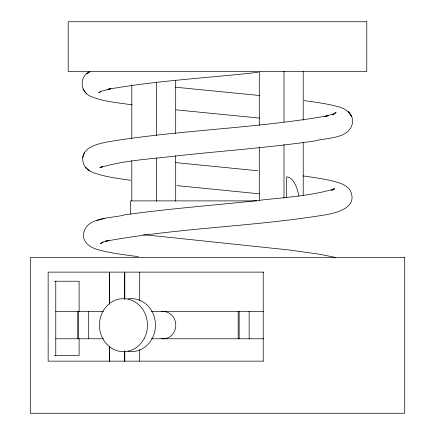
<?xml version="1.0" encoding="UTF-8"?>
<svg xmlns="http://www.w3.org/2000/svg" width="435" height="435" viewBox="0 0 435 435"><rect width="100%" height="100%" fill="white"/><g stroke="black" fill="none" stroke-linecap="round" stroke-linejoin="round"><path stroke-width="0.65" d="M130.75 180.318C119.685 178.693 108.489 177.366 97.761 174.103C91.828 172.603 85.494 169.617 83.368 163.397C78.719 146.416 100.338 143.284 111.974 141.157C183.711 129.75 256.726 128.26 328.289 115.699L324.439 116.526L333.226 114.024L336.108 112.36L333.493 114.285M82.617 157.829L84.482 152.511M332.563 190.046L333.841 188.746L331.622 190.198M101.186 167.459L102.1 166.654M103.035 241.691L100.458 243.758L103.677 241.969L108.864 240.386M89.893 71.503L86.875 73.83L89.931 71.503C78.556 76.647 80.127 92.829 91.513 96.679C104.411 101.926 118.619 102.709 132.245 104.9M332.394 115.096L334.972 113.192M100.822 91.225L98.68 92.769L101.839 91.116L110.958 88.637L107.081 89.485C157.03 80.453 207.908 78.061 258.27 72.27M102.616 166.333L99.898 167.665C125.215 159.862 152.119 159.118 178.252 155.681C223.519 150.863 268.971 147.563 314.048 141.07C327.125 137.357 351.442 139.439 352.741 120.789C352.252 113.285 345.276 108.647 338.62 106.809C327.365 103.677 315.728 102.252 304.185 100.621M331.595 190.247L334.825 188.828C307.741 196.794 279.123 197.675 251.251 201.253C209.115 205.657 166.844 208.952 124.878 214.814C111.463 218.772 83.721 216.298 83.357 236.221C84.33 244.263 92.22 248.206 99.213 250.071C112.056 253.377 125.264 254.921 138.384 256.677M96.815 220.507L104.617 218.473M108.919 240.365L105.335 241.294C176.159 228.125 248.608 226.901 319.741 215.733C332.601 213.857 359.903 209.246 349.87 189.818C345.428 183.967 337.892 182.493 331.214 180.645C321.9 178.557 312.439 177.203 302.988 175.93M256.726 200.888L130.505 200.888L130.505 214.058M263.681 272.125L48.149 272.125L48.149 361.148L263.376 361.148M54.467 281.233L79.116 281.233L79.116 311.71M55.772 311.52L103.421 311.52M151.347 311.52L263.686 311.52M55.772 338.778L103.421 338.778M151.347 338.778L263.686 338.778M54.467 355.438L79.116 355.438L79.116 338.876M175.952 109.837L259.499 118.092M257.982 170.776L175.653 162.598M176.942 185.62L259.575 193.836M259.662 95.531L175.343 87.185M143.485 234.639L289.59 250.022L319.926 254.301L335.738 257.504M85.293 167.192L89.479 170.873M82.949 88.919L86.293 93.492M303.206 71.237L303.206 120.114M303.206 142.511L303.206 195.462M286.567 197.555L286.567 176.876A31.586 13.349 -90 0 1 291.048 178.709A31.586 13.349 90 0 1 298.807 195.842M284.006 71.237L284.006 122.148M284.006 144.55L284.006 198.175M263.213 272.125L263.213 361.148M259.303 71.911L259.303 125.367M259.303 147.019L259.303 200.475M249.168 311.52L249.168 338.778M239.147 311.52L239.147 338.778M238.184 311.52L238.184 338.778M175.696 80.035L175.696 133.485M175.696 155.817L175.696 201.149M156.497 82.063L156.497 135.513M156.497 157.845L156.497 201.149M139.689 272.125L139.689 300.667M139.689 349.599L139.689 361.148M131.794 84.814L131.794 138.439M131.794 160.841L131.794 200.888M124.791 272.125L124.791 299.307M124.791 350.958L124.791 361.148M124.546 272.125L124.546 299.307M124.546 350.958L124.546 361.148M109.647 272.125L109.647 304.065M109.647 346.2L109.647 361.148M109.402 272.125L109.402 304.065M109.402 346.2L109.402 361.148M88.713 311.52L88.713 338.778M78.691 311.52L78.691 338.778M77.734 311.52L77.734 338.778M55.772 281.233L55.772 355.438M161.2 338.55A13.632 12.354 -90 0 0 163.451 338.778A13.632 12.354 90 0 0 175.8 325.152A13.632 12.354 90 0 0 163.451 311.52A13.632 12.354 -90 0 0 161.2 311.748M128.031 298.916A26.502 24.017 -90 0 1 155.469 325.152A26.502 24.017 -90 0 1 128.031 351.382M366.781 21.75L68.219 21.75L68.219 71.503L366.781 71.503L366.781 21.75M404.708 257.504L30.292 257.504L30.292 413.25L404.708 413.25L404.708 257.504M348.924 112.567L348.245 111.654L351.687 116.286L348.924 112.567M144.251 338.403A26.502 24.017 -90 0 0 123.448 298.649A26.502 24.017 -90 0 0 102.649 338.403A26.502 24.017 -90 0 0 144.251 338.403"/></g></svg>
